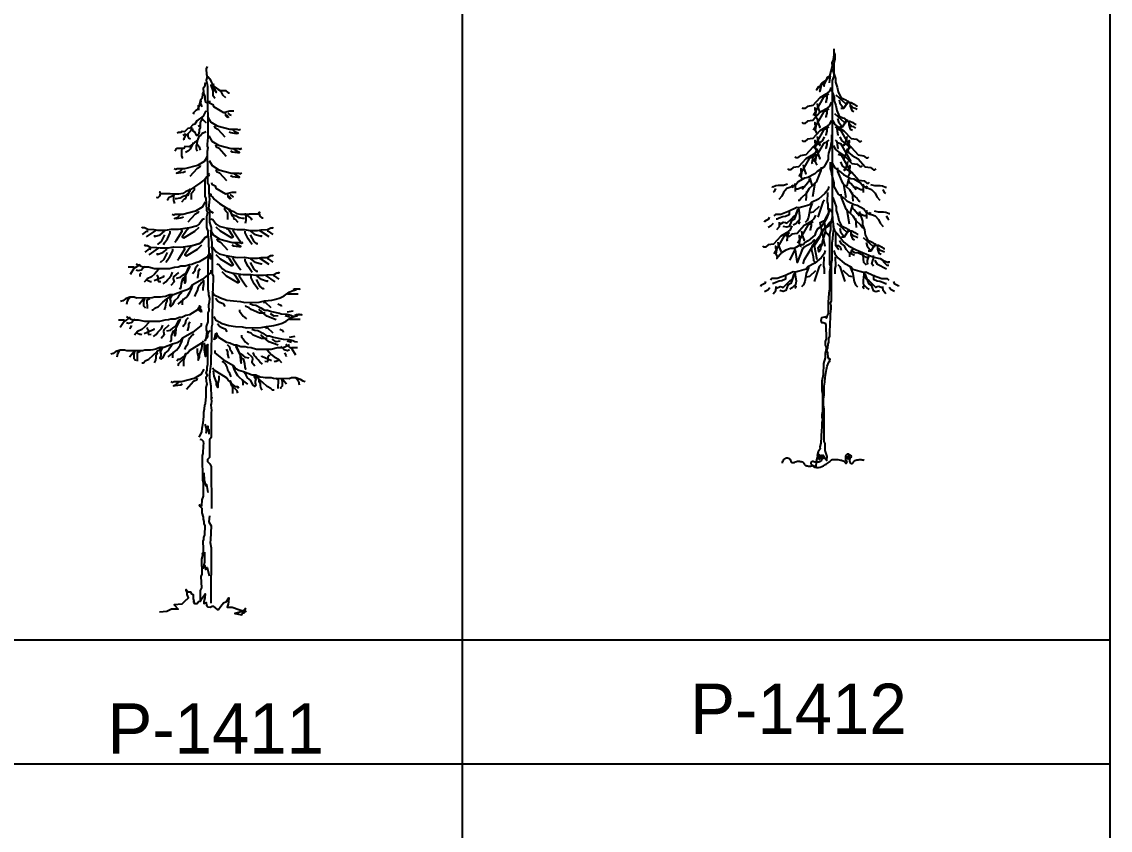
# Model space of a CAD drawing. Extents: x -74 to 94, y -49 to 40.
# Drawn here: x 0.01 to 13.02, y -38.1 to -28.44 of the extents above; entities that cross this region are included whole.
import ezdxf

# ---------------------------------------------------------------- set-up
doc = ezdxf.new("R2010")
doc.units = 0
doc.header["$LTSCALE"] = 100
doc.header["$MEASUREMENT"] = 0
doc.layers.add('FOLHA', color=3, linetype='CONTINUOUS')
doc.layers.add('P-ARVORE', color=2, linetype='CONTINUOUS')

# ---------------------------------------------------------------- blocks, each defined once
blk = doc.blocks.new('P-1411')
at = {"layer": 'P-ARVORE', "linetype": 'CONTINUOUS'}
for points in [[(0.054, 13.042), (0.034, 12.989), (0.039, 12.847), (0.054, 12.793), (0.034, 12.716), (0.059, 12.621), (0.064, 12.556), (0.069, 11.347), (0.054, 11.187), (0.059, 11.134), (0.069, 11.098), (0.059, 11.009), (0.054, 10.849), (0.064, 10.671), (0.064, 10.262), (0.094, 10.209), (0.094, 10.019), (0.114, 9.865), (0.104, 9.812), (0.094, 9.711), (0.089, 9.658), (0.114, 9.604), (0.109, 9.32), (0.139, 9.243), (0.154, 9.195), (0.144, 8.982), (0.164, 8.834), (0.164, 8.709), (0.179, 8.632), (0.179, 8.087), (0.199, 8.028), (0.194, 7.708), (0.184, 7.625), (0.179, 6.878), (0.159, 6.807), (0.159, 6.504), (0.149, 6.38), (0.144, 5.929), (0.134, 5.882), (0.119, 5.752), (0.109, 5.674), (0.109, 5.592), (0.144, 5.408), (0.149, 5.123), (0.179, 5.123), (0.154, 5.094), (0.159, 5.04), (0.154, 4.975), (0.144, 4.951), (0.149, 4.874), (0.159, 4.827), (0.149, 4.762), (0.149, 4.175), (0.109, 4.121), (0.109, 3.695), (0.064, 3.647), (0.064, 3.6), (0.119, 3.541), (0.149, 3.481), (0.159, 2.48)], [(0.069, 12.805), (0.119, 12.746), (0.154, 12.675), (0.194, 12.592), (0.268, 12.42), (0.144, 12.592), (0.194, 12.456), (0.194, 12.355), (0.228, 12.301), (0.248, 12.295)], [(0.019, 12.657), (-0.001, 12.616), (-0.001, 12.574), (-0.04, 12.515), (-0.035, 12.426), (-0.055, 12.39), (-0.06, 12.284), (-0.105, 12.236), (-0.145, 12.082), (-0.18, 12.005), (-0.215, 11.987), (-0.279, 11.922), (-0.25, 11.922)], [(0.204, 12.633), (0.194, 12.586), (0.308, 12.497), (0.378, 12.461), (0.423, 12.367), (0.497, 12.301)], [(-0.03, 12.402), (0.004, 12.325), (0.004, 12.254), (0.019, 12.189), (0.039, 12.171)], [(0.373, 12.467), (0.492, 12.467), (0.557, 12.408), (0.587, 12.414)], [(-0.145, 11.999), (-0.155, 12.118)], [(-0.06, 12.076), (-0.095, 12.153), (-0.085, 12.224)], [(0.109, 12.218), (0.114, 12.171), (0.194, 12.135), (0.209, 12.082), (0.443, 11.94), (0.597, 11.981), (0.696, 11.981)], [(0.044, 11.958), (0.019, 11.964), (-0.04, 11.851), (-0.195, 11.744), (-0.24, 11.661), (-0.284, 11.643), (-0.359, 11.566), (-0.409, 11.56), (-0.489, 11.483), (-0.538, 11.489), (-0.578, 11.46), (-0.628, 11.46), (-0.662, 11.449)], [(-0.497, 11.284), (-0.5, 11.303), (-0.443, 11.406), (-0.411, 11.422), (-0.392, 11.448), (-0.338, 11.503), (-0.302, 11.564), (-0.289, 11.503), (-0.245, 11.481), (-0.21, 11.4), (-0.175, 11.403), (-0.143, 11.42), (-0.124, 11.477), (-0.124, 11.526), (-0.107, 11.584), (-0.107, 11.7), (-0.067, 11.78), (0.023, 11.7), (-0.045, 11.774), (-0.067, 11.803)], [(0.067, 11.844), (0.138, 11.718), (0.295, 11.621), (0.601, 11.541), (0.777, 11.541), (0.812, 11.525), (0.85, 11.544)], [(0.487, 11.94), (0.497, 11.869), (0.542, 11.821)], [(0.507, 11.875), (0.537, 11.869), (0.577, 11.821)], [(0.547, 11.928), (0.597, 11.886), (0.632, 11.875)], [(0.025, 11.484), (-0.004, 11.465), (-0.042, 11.445), (-0.056, 11.445), (-0.102, 11.387), (-0.145, 11.364), (-0.178, 11.277), (-0.207, 11.255), (-0.216, 11.239), (-0.245, 11.223), (-0.291, 11.184), (-0.386, 11.123), (-0.481, 11.126), (-0.5, 11.084), (-0.665, 11.084), (-0.692, 11.065), (-0.717, 11.02)], [(-0.107, 11.642), (-0.156, 11.603)], [(0.227, 11.624), (0.241, 11.582), (0.314, 11.544), (0.482, 11.36)], [(0.579, 11.483), (0.625, 11.46), (0.753, 11.441), (0.793, 11.444), (0.72, 11.483), (0.658, 11.537)], [(-0.518, 11.395), (-0.479, 11.424), (-0.454, 11.424)], [(-0.27, 11.226), (-0.346, 11.091), (-0.351, 11.068), (-0.392, 11.023), (-0.462, 10.984)], [(-0.346, 11.3), (-0.373, 11.32), (-0.395, 11.368), (-0.395, 11.442)], [(-0.175, 11.02), (-0.2, 11.065), (-0.197, 11.165), (-0.181, 11.181), (-0.178, 11.268)], [(0.099, 11.385), (0.17, 11.259), (0.326, 11.162), (0.633, 11.082), (0.809, 11.082), (0.844, 11.066), (0.882, 11.085)], [(-0.538, 10.843), (-0.533, 10.868), (-0.549, 10.904), (-0.552, 11.02), (-0.538, 11.081)], [(-0.178, 11.178), (-0.137, 11.12), (-0.108, 11.045)], [(0.259, 11.166), (0.272, 11.124), (0.345, 11.085), (0.513, 10.901)], [(0.611, 11.024), (0.657, 11.002), (0.784, 10.982), (0.825, 10.985), (0.752, 11.024), (0.689, 11.079)], [(0.052, 10.895), (-0.019, 10.769), (-0.175, 10.672), (-0.482, 10.592), (-0.658, 10.592), (-0.693, 10.576), (-0.731, 10.595)], [(-0.108, 10.676), (-0.121, 10.634), (-0.194, 10.595), (-0.362, 10.411)], [(0.104, 10.796), (0.175, 10.671), (0.331, 10.574), (0.638, 10.494), (0.814, 10.494), (0.849, 10.477), (0.887, 10.497)], [(0.112, 10.481), (0.09, 10.468), (0.093, 10.426), (0.041, 10.394), (0.006, 10.345), (-0.118, 10.249), (-0.354, 10.091), (-0.451, 10.052), (-0.525, 10.007), (-0.622, 9.987), (-0.752, 9.987), (-0.831, 10.001), (-1.05, 10.001), (-1.072, 10.042), (-1.069, 10.001), (-1.085, 9.942), (-1.126, 9.904), (-1.158, 9.907)], [(-0.46, 10.534), (-0.506, 10.511), (-0.633, 10.492), (-0.674, 10.495), (-0.601, 10.534), (-0.538, 10.589)], [(0.264, 10.577), (0.277, 10.535), (0.35, 10.497), (0.518, 10.313)], [(0.616, 10.435), (0.662, 10.413), (0.789, 10.393), (0.83, 10.397), (0.757, 10.435), (0.694, 10.49)], [(-0.319, 9.865), (-0.319, 10.01), (-0.3, 10.029), (-0.275, 10.058), (-0.248, 10.094), (-0.246, 10.136), (-0.265, 10.162)], [(-0.002, 10.365), (0.001, 9.939), (0.023, 9.884), (0.036, 9.759), (0.039, 9.601), (0.06, 9.552), (0.057, 9.514), (0.041, 9.446), (0.039, 9.194), (0.071, 9.101), (0.069, 9.014), (0.087, 8.907), (0.093, 8.53), (0.071, 8.401)], [(0.162, 10.272), (0.167, 10.225), (0.247, 10.189), (0.262, 10.136), (0.496, 9.994), (0.65, 10.035), (0.75, 10.035)], [(-0.901, 9.846), (-0.871, 9.888), (-0.85, 9.914), (-0.814, 9.936), (-0.766, 9.959), (-0.752, 9.968), (-0.73, 10.001), (-0.747, 9.936), (-0.75, 9.836), (-0.728, 9.765)], [(-0.711, 9.884), (-0.674, 9.884), (-0.587, 9.9), (-0.519, 9.942), (-0.446, 9.965), (-0.354, 10.062), (-0.359, 10.107), (-0.408, 9.959), (-0.446, 9.946), (-0.46, 9.881), (-0.495, 9.868), (-0.554, 9.801)], [(0.121, 10.001), (0.143, 9.988), (0.141, 9.946), (0.192, 9.914), (0.227, 9.866), (0.352, 9.769), (0.587, 9.611), (0.685, 9.572), (0.758, 9.527), (0.856, 9.508), (0.985, 9.508), (1.064, 9.521), (1.283, 9.521), (1.305, 9.562), (1.302, 9.521), (1.318, 9.463), (1.359, 9.424), (1.392, 9.427)], [(0.541, 9.994), (0.551, 9.923), (0.595, 9.875)], [(0.561, 9.929), (0.59, 9.923), (0.63, 9.875)], [(0.6, 9.982), (0.65, 9.941), (0.685, 9.929)], [(0.005, 9.804), (-0.066, 9.678), (-0.223, 9.581), (-0.529, 9.501), (-0.705, 9.501), (-0.74, 9.485), (-0.778, 9.504)], [(0.085, 9.639), (0.106, 9.601), (0.198, 9.54)], [(0.552, 9.385), (0.552, 9.531), (0.533, 9.55), (0.509, 9.579), (0.481, 9.614), (0.479, 9.656), (0.498, 9.682)], [(0.945, 9.404), (0.907, 9.404), (0.82, 9.421), (0.752, 9.463), (0.679, 9.485), (0.587, 9.582), (0.593, 9.627), (0.642, 9.479), (0.679, 9.466), (0.693, 9.401), (0.728, 9.388), (0.788, 9.321)], [(-0.009, 9.401), (-0.052, 9.382), (-0.139, 9.275), (-0.207, 9.227), (-0.364, 9.185), (-0.637, 9.143), (-0.816, 9.146), (-0.941, 9.123), (-1.122, 9.123), (-1.212, 9.136), (-1.366, 9.143), (-1.442, 9.185), (-1.488, 9.185), (-1.507, 9.204)], [(-0.005, 9.401), (-0.048, 9.382), (-0.135, 9.275), (-0.203, 9.227), (-0.36, 9.185), (-0.633, 9.143), (-0.812, 9.146), (-0.937, 9.123), (-1.118, 9.123), (-1.208, 9.136), (-1.362, 9.143), (-1.438, 9.185), (-1.484, 9.185), (-1.503, 9.204)], [(-0.507, 9.443), (-0.553, 9.42), (-0.681, 9.401), (-0.721, 9.404), (-0.648, 9.443), (-0.586, 9.498)], [(-0.155, 9.585), (-0.169, 9.543), (-0.242, 9.504), (-0.41, 9.32)], [(0.144, 9.401), (0.188, 9.382), (0.274, 9.275), (0.342, 9.227), (0.499, 9.185), (0.772, 9.143), (0.952, 9.146), (1.076, 9.123), (1.257, 9.123), (1.347, 9.136), (1.501, 9.143), (1.577, 9.185), (1.623, 9.185), (1.642, 9.204)], [(1.134, 9.366), (1.104, 9.408), (1.083, 9.434), (1.048, 9.456), (0.999, 9.479), (0.985, 9.489), (0.964, 9.521), (0.98, 9.456), (0.983, 9.356), (0.961, 9.285)], [(-1.492, 9.027), (-1.384, 9.107), (-1.351, 9.101)], [(-1.394, 8.969), (-1.17, 9.123), (-1.189, 9.127)], [(-0.988, 8.785), (-0.961, 8.83), (-0.896, 8.924), (-0.826, 9.062), (-0.826, 9.107)], [(-0.718, 8.84), (-0.679, 8.888), (-0.539, 9.101), (-0.558, 9.146)], [(-0.395, 9.143), (-0.398, 9.166), (-0.438, 9.117), (-0.539, 8.966), (-0.501, 8.943), (-0.238, 9.101), (-0.132, 9.204)], [(0.131, 9.139), (0.201, 9.014), (0.358, 8.917), (0.664, 8.837), (0.84, 8.837), (0.876, 8.821), (0.913, 8.84)], [(0.535, 9.143), (0.537, 9.166), (0.578, 9.117), (0.678, 8.966), (0.64, 8.943), (0.377, 9.101), (0.272, 9.204)], [(0.857, 8.84), (0.819, 8.888), (0.678, 9.101), (0.697, 9.146)], [(1.128, 8.785), (1.101, 8.83), (1.036, 8.924), (0.965, 9.062), (0.965, 9.107)], [(1.534, 8.969), (1.309, 9.123), (1.328, 9.127)], [(1.631, 9.027), (1.523, 9.107), (1.49, 9.101)], [(0.054, 8.974), (0.011, 8.955), (-0.076, 8.848), (-0.144, 8.8), (-0.3, 8.758), (-0.574, 8.716), (-0.753, 8.719), (-0.877, 8.697), (-1.059, 8.697), (-1.148, 8.709), (-1.303, 8.716), (-1.379, 8.758), (-1.425, 8.758), (-1.444, 8.777)], [(0.059, 8.974), (0.015, 8.955), (-0.072, 8.848), (-0.139, 8.8), (-0.296, 8.758), (-0.57, 8.716), (-0.749, 8.719), (-0.873, 8.697), (-1.055, 8.697), (-1.144, 8.709), (-1.299, 8.716), (-1.374, 8.758), (-1.421, 8.758), (-1.44, 8.777)], [(-1.205, 9.008), (-1.205, 8.978), (-1.07, 9.02), (-0.964, 9.104)], [(-1.132, 8.804), (-1.107, 8.801), (-1.037, 8.859), (-0.953, 9.02)], [(0.29, 8.92), (0.304, 8.878), (0.377, 8.84), (0.545, 8.656)], [(1.271, 8.804), (1.247, 8.801), (1.177, 8.859), (1.093, 9.02)], [(1.344, 9.008), (1.344, 8.978), (1.209, 9.02), (1.103, 9.104)], [(-1.429, 8.6), (-1.32, 8.68), (-1.288, 8.674)], [(-1.331, 8.542), (-1.107, 8.697), (-1.125, 8.7)], [(-1.141, 8.581), (-1.141, 8.551), (-1.006, 8.593), (-0.9, 8.677)], [(-1.069, 8.377), (-1.044, 8.374), (-0.974, 8.432), (-0.89, 8.593)], [(-0.925, 8.358), (-0.898, 8.403), (-0.833, 8.497), (-0.763, 8.635), (-0.763, 8.68)], [(-0.654, 8.413), (-0.616, 8.461), (-0.475, 8.674), (-0.495, 8.719)], [(-0.332, 8.716), (-0.335, 8.739), (-0.375, 8.69), (-0.475, 8.539), (-0.437, 8.516), (-0.175, 8.674), (-0.069, 8.777)], [(0.144, 8.737), (0.188, 8.717), (0.274, 8.611), (0.342, 8.562), (0.499, 8.52), (0.772, 8.479), (0.952, 8.482), (1.076, 8.459), (1.257, 8.459), (1.347, 8.472), (1.501, 8.479), (1.577, 8.52), (1.623, 8.52), (1.642, 8.54)], [(0.643, 8.779), (0.689, 8.756), (0.816, 8.737), (0.857, 8.74), (0.784, 8.779), (0.721, 8.833)], [(0.163, 8.423), (0.147, 8.488), (0.142, 8.443), (0.128, 8.565), (0.112, 8.53), (0.11, 8.465), (0.104, 8.581), (0.093, 8.53), (0.074, 8.524), (0.061, 8.488), (-0.132, 8.369), (-0.216, 8.349), (-0.313, 8.307), (-0.37, 8.304), (-0.473, 8.265), (-0.576, 8.265), (-0.638, 8.246), (-0.722, 8.24), (-0.847, 8.204), (-1.199, 8.204), (-1.35, 8.243), (-1.481, 8.243), (-1.524, 8.259), (-1.638, 8.317)], [(0.071, 8.403), (0.072, 7.721), (0.091, 7.634), (0.091, 7.582), (0.11, 7.498), (0.101, 7.408), (0.085, 7.334), (0.093, 7.204), (0.074, 7.156), (0.069, 6.94), (0.034, 6.824), (0.034, 6.74), (0.052, 6.702), (0.042, 6.66), (0.034, 6.569), (0.009, 6.492), (-0.015, 6.486)], [(0.535, 8.479), (0.537, 8.501), (0.578, 8.453), (0.678, 8.301), (0.64, 8.279), (0.377, 8.437), (0.272, 8.54)], [(0.289, 8.328), (0.333, 8.309), (0.419, 8.202), (0.487, 8.154), (0.644, 8.112), (0.918, 8.07), (1.097, 8.073), (1.221, 8.05), (1.403, 8.05), (1.492, 8.063), (1.647, 8.07), (1.722, 8.112), (1.768, 8.112), (1.787, 8.131)], [(0.857, 8.176), (0.819, 8.224), (0.678, 8.437), (0.697, 8.482)], [(1.128, 8.121), (1.101, 8.166), (1.036, 8.259), (0.965, 8.398), (0.965, 8.443)], [(1.271, 8.14), (1.247, 8.137), (1.177, 8.195), (1.093, 8.356)], [(1.344, 8.343), (1.344, 8.314), (1.209, 8.356), (1.103, 8.44)], [(1.534, 8.305), (1.309, 8.459), (1.328, 8.463)], [(1.631, 8.363), (1.523, 8.443), (1.49, 8.437)], [(0.145, 8.172), (0.147, 8.114), (-0.064, 7.946), (-0.3, 7.811), (-0.359, 7.736), (-0.424, 7.701), (-0.538, 7.666), (-0.747, 7.585), (-0.839, 7.585), (-0.939, 7.543), (-1.012, 7.533), (-1.061, 7.524), (-1.199, 7.524), (-1.258, 7.508), (-1.63, 7.504), (-1.689, 7.524), (-1.789, 7.527), (-1.895, 7.488), (-1.96, 7.443), (-2.012, 7.427)], [(-1.686, 8.243), (-1.833, 8.243)], [(-1.578, 8.304), (-1.556, 8.304), (-1.695, 8.211), (-1.787, 8.069)], [(-1.638, 8.182), (-1.592, 8.166), (-1.516, 8.182), (-1.47, 8.237), (-1.434, 8.262)], [(-1.518, 8.111), (-1.551, 8.059), (-1.556, 8.024)], [(-1.107, 8.185), (-1.201, 8.079), (-1.272, 8.017), (-1.378, 7.966), (-1.448, 7.882)], [(-1.155, 8.065), (-1.142, 8.043), (-1.12, 8.008), (-1.123, 7.959), (-1.123, 7.94), (-1.109, 7.898), (-1.05, 7.905)], [(-0.993, 7.846), (-0.933, 7.895), (-0.887, 7.95), (-0.855, 7.982), (-0.825, 8.017), (-0.801, 8.04), (-0.771, 8.124)], [(-0.627, 8.12), (-0.746, 8.011), (-0.757, 7.966), (-0.736, 7.891), (-0.809, 7.804)], [(-0.676, 7.985), (-0.584, 8.004), (-0.522, 8.056), (-0.449, 8.101), (-0.386, 8.243), (-0.356, 8.259), (-0.492, 7.988), (-0.532, 7.969), (-0.568, 7.856), (-0.57, 7.772), (-0.587, 7.727), (-0.605, 7.74)], [(-0.286, 8.085), (-0.27, 8.12), (-0.229, 8.172), (-0.215, 8.246), (-0.156, 8.307)], [(-0.123, 8.201), (-0.159, 8.143), (-0.159, 8.085), (-0.178, 7.998), (-0.178, 7.985)], [(0.68, 8.07), (0.683, 8.092), (0.723, 8.044), (0.823, 7.892), (0.785, 7.87), (0.522, 8.028), (0.417, 8.131)], [(1.002, 7.767), (0.964, 7.815), (0.823, 8.028), (0.842, 8.073)], [(-1.388, 7.94), (-1.323, 7.908), (-1.299, 7.905), (-1.274, 7.901)], [(-1.212, 7.924), (-0.977, 8.024), (-0.98, 8.043)], [(-0.641, 7.362), (-0.519, 7.462), (-0.446, 7.523), (-0.405, 7.568), (-0.357, 7.643), (-0.319, 7.73), (-0.294, 7.807)], [(-0.459, 8.04), (-0.465, 7.921), (-0.481, 7.865), (-0.486, 7.962), (-0.462, 7.998)], [(-0.242, 7.542), (-0.21, 7.62), (-0.175, 7.678), (-0.15, 7.768), (-0.126, 7.817), (-0.088, 7.865), (-0.05, 7.897), (-0.034, 7.897), (-0.053, 7.913)], [(-0.05, 7.942), (-0.034, 7.926), (-0.034, 7.829), (-0.05, 7.742), (-0.05, 7.684)], [(1.273, 7.712), (1.246, 7.757), (1.181, 7.85), (1.111, 7.989), (1.111, 8.034)], [(1.417, 7.731), (1.392, 7.728), (1.322, 7.786), (1.238, 7.947)], [(1.489, 7.934), (1.489, 7.905), (1.354, 7.947), (1.248, 8.031)], [(1.679, 7.896), (1.454, 8.05), (1.473, 8.054)], [(1.776, 7.954), (1.668, 8.034), (1.635, 8.028)], [(-1.269, 7.224), (-1.231, 7.224), (-1.191, 7.266), (-1.104, 7.307), (-1.001, 7.404), (-0.906, 7.488), (-0.896, 7.507), (-0.836, 7.539), (-0.839, 7.581)], [(-0.787, 7.568), (-0.836, 7.485), (-0.817, 7.436), (-0.817, 7.388), (-0.839, 7.333), (-0.812, 7.307), (-0.763, 7.349), (-0.711, 7.452), (-0.638, 7.517), (-0.606, 7.581), (-0.56, 7.633), (-0.541, 7.662)], [(0.172, 7.669), (0.207, 7.592), (0.371, 7.509), (0.525, 7.456), (0.689, 7.438), (0.849, 7.426), (0.953, 7.403), (1.302, 7.409), (1.426, 7.438), (1.601, 7.456), (1.7, 7.48), (1.8, 7.515), (1.899, 7.563), (2.019, 7.646), (2.089, 7.675), (2.168, 7.699), (2.208, 7.729), (2.273, 7.717), (2.143, 7.717), (2.108, 7.699)], [(1.974, 7.61), (2.228, 7.61)], [(-1.787, 7.52), (-1.833, 7.472), (-1.854, 7.433), (-1.871, 7.353)], [(-0.071, 7.161), (-0.087, 7.225), (-0.092, 7.18), (-0.106, 7.303), (-0.122, 7.267), (-0.124, 7.203), (-0.13, 7.319), (-0.141, 7.267), (-0.16, 7.261), (-0.173, 7.225), (-0.366, 7.106), (-0.45, 7.087), (-0.547, 7.045), (-0.604, 7.041), (-0.707, 7.003), (-0.81, 7.003), (-0.872, 6.983), (-0.956, 6.977), (-1.081, 6.942), (-1.433, 6.942), (-1.584, 6.98), (-1.715, 6.98), (-1.758, 6.996), (-1.871, 7.055)], [(-1.57, 7.362), (-1.478, 7.469), (-1.445, 7.485), (-1.465, 7.421), (-1.462, 7.32), (-1.424, 7.282), (-1.445, 7.282)], [(-1.372, 7.259), (-1.375, 7.466), (-1.316, 7.498)], [(-0.912, 7.475), (-0.906, 7.433), (-0.936, 7.385), (-0.939, 7.336), (-0.944, 7.285), (-0.974, 7.224)], [(-0.533, 7.343), (-0.533, 7.426), (-0.516, 7.469), (-0.53, 7.469)], [(0.49, 7.308), (0.455, 7.361), (0.361, 7.403), (0.306, 7.438), (0.256, 7.498)], [(1.441, 7.148), (1.307, 7.148), (1.108, 7.231), (1.058, 7.272), (0.983, 7.302), (0.988, 7.332)], [(1.078, 7.373), (1.148, 7.343), (1.217, 7.337), (1.337, 7.272), (1.426, 7.213), (1.501, 7.213), (1.596, 7.183), (1.785, 7.142), (1.825, 7.13), (1.959, 7.124), (2.054, 7.1), (2.103, 7.077), (2.168, 7.071)], [(1.406, 7.397), (1.441, 7.409), (1.581, 7.284)], [(1.745, 7.367), (1.815, 7.337), (1.83, 7.302)], [(-1.812, 7.041), (-1.79, 7.041), (-1.929, 6.948), (-2.021, 6.806)], [(-0.52, 6.822), (-0.504, 6.858), (-0.463, 6.909), (-0.449, 6.984), (-0.39, 7.045)], [(0.218, 7.062), (0.253, 6.984), (0.418, 6.901), (0.572, 6.848), (0.736, 6.83), (0.896, 6.818), (1, 6.795), (1.349, 6.801), (1.473, 6.83), (1.647, 6.848), (1.747, 6.872), (1.847, 6.907), (1.946, 6.955), (2.066, 7.038), (2.135, 7.067), (2.215, 7.091), (2.255, 7.121), (2.32, 7.109), (2.19, 7.109), (2.155, 7.091)], [(0.829, 7.225), (0.829, 7.189), (0.869, 7.136), (0.919, 7.071), (0.998, 7.006)], [(1.705, 6.988), (1.481, 7.071), (1.302, 7.231), (1.317, 7.231)], [(1.75, 7.083), (1.655, 7.071), (1.566, 7.13)], [(2.024, 7.053), (1.924, 7.083)], [(2.108, 7.195), (1.969, 7.172)], [(-0.089, 6.909), (-0.087, 6.851), (-0.298, 6.684), (-0.533, 6.548), (-0.593, 6.474), (-0.658, 6.439), (-0.772, 6.403), (-0.981, 6.322), (-1.073, 6.322), (-1.173, 6.281), (-1.246, 6.271), (-1.295, 6.261), (-1.433, 6.261), (-1.492, 6.245), (-1.864, 6.242), (-1.923, 6.261), (-2.023, 6.264), (-2.129, 6.225), (-2.194, 6.18), (-2.246, 6.164)], [(-1.92, 6.98), (-2.067, 6.98)], [(-1.871, 6.919), (-1.825, 6.903), (-1.75, 6.919), (-1.704, 6.974), (-1.668, 7)], [(-1.752, 6.848), (-1.785, 6.797), (-1.79, 6.761)], [(-1.34, 6.922), (-1.435, 6.816), (-1.506, 6.754), (-1.612, 6.703), (-1.682, 6.619)], [(-1.446, 6.661), (-1.211, 6.761), (-1.214, 6.78)], [(-1.389, 6.803), (-1.376, 6.78), (-1.354, 6.745), (-1.357, 6.697), (-1.357, 6.677), (-1.343, 6.635), (-1.284, 6.642)], [(-1.227, 6.584), (-1.167, 6.632), (-1.121, 6.687), (-1.089, 6.719), (-1.059, 6.754), (-1.035, 6.777), (-1.005, 6.861)], [(-0.861, 6.858), (-0.98, 6.748), (-0.991, 6.703), (-0.97, 6.629), (-1.043, 6.542)], [(-0.91, 6.722), (-0.818, 6.742), (-0.756, 6.794), (-0.683, 6.839), (-0.62, 6.98), (-0.59, 6.996), (-0.726, 6.726), (-0.766, 6.706), (-0.802, 6.594), (-0.804, 6.509), (-0.821, 6.464), (-0.839, 6.477)], [(-0.693, 6.777), (-0.699, 6.658), (-0.715, 6.603), (-0.72, 6.7), (-0.696, 6.735)], [(-0.357, 6.938), (-0.393, 6.881), (-0.393, 6.822), (-0.412, 6.735), (-0.412, 6.722)], [(0.537, 6.7), (0.502, 6.753), (0.408, 6.795), (0.353, 6.83), (0.303, 6.89)], [(1.125, 6.765), (1.194, 6.736), (1.264, 6.73), (1.384, 6.664), (1.473, 6.605), (1.548, 6.605), (1.642, 6.575), (1.832, 6.534), (1.871, 6.522), (2.006, 6.516), (2.1, 6.492), (2.15, 6.469), (2.215, 6.463)], [(1.453, 6.789), (1.488, 6.801), (1.627, 6.676)], [(2.021, 7.002), (2.275, 7.002)], [(-1.622, 6.677), (-1.557, 6.645), (-1.533, 6.642), (-1.508, 6.639)], [(-0.875, 6.099), (-0.753, 6.2), (-0.68, 6.261), (-0.639, 6.306), (-0.591, 6.38), (-0.553, 6.467), (-0.528, 6.544)], [(-0.476, 6.28), (-0.444, 6.357), (-0.409, 6.415), (-0.384, 6.506), (-0.36, 6.554), (-0.322, 6.602), (-0.284, 6.635), (-0.268, 6.635), (-0.287, 6.651)], [(0.009, 6.504), (0.069, 6.587), (0.074, 6.647), (0.099, 6.7), (0.134, 6.73)], [(0.221, 6.506), (0.237, 6.571), (0.243, 6.526), (0.256, 6.648), (0.273, 6.613), (0.275, 6.548), (0.281, 6.664), (0.292, 6.613), (0.311, 6.606), (0.324, 6.571), (0.516, 6.451), (0.6, 6.432), (0.698, 6.39), (0.755, 6.387), (0.858, 6.348), (0.961, 6.348), (1.023, 6.329), (1.107, 6.322), (1.232, 6.287), (1.584, 6.287), (1.735, 6.326), (1.865, 6.326), (1.909, 6.342), (2.022, 6.4)], [(0.876, 6.617), (0.876, 6.581), (0.916, 6.528), (0.965, 6.463), (1.045, 6.398)], [(1.488, 6.54), (1.354, 6.54), (1.154, 6.623), (1.105, 6.664), (1.03, 6.694), (1.035, 6.724)], [(1.752, 6.38), (1.528, 6.463), (1.349, 6.623), (1.364, 6.623)], [(1.797, 6.475), (1.702, 6.463), (1.613, 6.522)], [(1.792, 6.759), (1.861, 6.73), (1.876, 6.694)], [(2.155, 6.587), (2.016, 6.564)], [(-2.021, 6.258), (-2.067, 6.209), (-2.088, 6.171), (-2.105, 6.09)], [(-1.503, 5.961), (-1.465, 5.961), (-1.425, 6.003), (-1.338, 6.045), (-1.235, 6.141), (-1.14, 6.225), (-1.13, 6.245), (-1.07, 6.277), (-1.073, 6.319)], [(-1.021, 6.306), (-1.07, 6.222), (-1.051, 6.174), (-1.051, 6.125), (-1.073, 6.07), (-1.046, 6.045), (-0.997, 6.087), (-0.945, 6.19), (-0.872, 6.254), (-0.84, 6.319), (-0.794, 6.37), (-0.775, 6.4)], [(-0.658, 6.001), (-0.638, 6.042), (-0.593, 6.042), (-0.498, 6.107), (-0.464, 6.149), (-0.409, 6.196), (-0.364, 6.255), (-0.075, 6.433), (-0.03, 6.487)], [(-0.185, 6.303), (-0.18, 6.214), (-0.16, 6.107), (-0.16, 6.024), (-0.125, 6.083), (-0.13, 6.149), (-0.075, 6.297), (-0.055, 6.421)], [(-0.135, 4.181), (-0.07, 4.299), (-0.065, 4.4), (-0.04, 4.525), (-0.025, 4.679), (-0.021, 4.779), (-0.011, 4.862), (-0.001, 4.945), (0.019, 4.975), (0.024, 5.082), (0.034, 5.141), (0.034, 5.372), (0.054, 5.449), (0.039, 5.509), (0.034, 5.621), (0.064, 5.663), (0.034, 5.716), (0.054, 5.781), (0.054, 5.852), (0.069, 5.929), (0.069, 6.255), (0.069, 6.38), (0.069, 6.398), (0.059, 6.35), (0.029, 6.38), (0.034, 6.178), (0.019, 6.113), (-0.006, 6.267), (-0.006, 6.439)], [(0.24, 6.255), (0.237, 6.197), (0.449, 6.029), (0.684, 5.893), (0.744, 5.819), (0.809, 5.784), (0.923, 5.748), (1.131, 5.668), (1.223, 5.668), (1.324, 5.626), (1.397, 5.616), (1.446, 5.606), (1.584, 5.606), (1.643, 5.59), (2.014, 5.587), (2.074, 5.606), (2.174, 5.609), (2.28, 5.571), (2.345, 5.526), (2.396, 5.51)], [(0.508, 6.284), (0.543, 6.226), (0.543, 6.168), (0.562, 6.081), (0.562, 6.068)], [(0.671, 6.168), (0.654, 6.203), (0.614, 6.255), (0.6, 6.329), (0.541, 6.39)], [(1.061, 6.068), (0.969, 6.087), (0.906, 6.139), (0.833, 6.184), (0.771, 6.326), (0.741, 6.342), (0.876, 6.071), (0.917, 6.051), (0.952, 5.939), (0.955, 5.855), (0.971, 5.81), (0.99, 5.823)], [(1.491, 6.267), (1.586, 6.161), (1.657, 6.1), (1.762, 6.048), (1.833, 5.964)], [(2.022, 6.265), (1.976, 6.248), (1.9, 6.265), (1.854, 6.319), (1.819, 6.345)], [(1.963, 6.387), (1.941, 6.387), (2.079, 6.293), (2.171, 6.152)], [(2.071, 6.445), (1.971, 6.475)], [(2.071, 6.326), (2.217, 6.326)], [(-1.804, 6.1), (-1.712, 6.206), (-1.679, 6.222), (-1.699, 6.158), (-1.696, 6.058), (-1.658, 6.019), (-1.679, 6.019)], [(-1.606, 5.997), (-1.609, 6.203), (-1.549, 6.235)], [(-1.146, 6.212), (-1.14, 6.17), (-1.17, 6.122), (-1.173, 6.074), (-1.178, 6.022), (-1.208, 5.961)], [(-0.767, 6.08), (-0.767, 6.164), (-0.75, 6.206), (-0.764, 6.206)], [(-0.638, 5.888), (-0.623, 5.941), (-0.498, 6.06), (-0.454, 6.178), (-0.508, 6.024), (-0.513, 5.882)], [(0.627, 5.625), (0.595, 5.702), (0.56, 5.761), (0.535, 5.851), (0.511, 5.899), (0.473, 5.948), (0.435, 5.98), (0.419, 5.98), (0.438, 5.996)], [(0.844, 6.123), (0.849, 6.003), (0.866, 5.948), (0.871, 6.045), (0.847, 6.081)], [(1.012, 6.203), (1.131, 6.093), (1.142, 6.048), (1.12, 5.974), (1.194, 5.887)], [(1.378, 5.929), (1.318, 5.978), (1.272, 6.032), (1.24, 6.065), (1.21, 6.1), (1.185, 6.123), (1.155, 6.206)], [(1.597, 6.006), (1.361, 6.107), (1.364, 6.126)], [(1.54, 6.148), (1.527, 6.126), (1.505, 6.09), (1.508, 6.042), (1.508, 6.023), (1.494, 5.98), (1.435, 5.987)], [(1.773, 6.023), (1.708, 5.99), (1.684, 5.987), (1.659, 5.984)], [(1.903, 6.194), (1.936, 6.142), (1.941, 6.107)], [(-0.026, 5.808), (-0.096, 5.682), (-0.253, 5.585), (-0.56, 5.505), (-0.735, 5.505), (-0.771, 5.489), (-0.808, 5.508)], [(0.809, 5.346), (0.789, 5.387), (0.744, 5.387), (0.649, 5.453), (0.614, 5.494), (0.56, 5.541), (0.515, 5.601), (0.226, 5.779), (0.181, 5.832)], [(0.336, 5.648), (0.331, 5.559), (0.311, 5.453), (0.311, 5.37), (0.276, 5.429), (0.281, 5.494), (0.226, 5.642), (0.206, 5.767)], [(1.026, 5.445), (0.904, 5.545), (0.831, 5.606), (0.79, 5.651), (0.741, 5.725), (0.704, 5.812), (0.679, 5.89)], [(1.172, 5.651), (1.221, 5.567), (1.202, 5.519), (1.202, 5.471), (1.223, 5.416), (1.196, 5.39), (1.148, 5.432), (1.096, 5.535), (1.023, 5.6), (0.991, 5.664), (0.945, 5.716), (0.926, 5.745)], [(-0.538, 5.447), (-0.584, 5.424), (-0.711, 5.405), (-0.752, 5.408), (-0.679, 5.447), (-0.616, 5.502)], [(-0.185, 5.589), (-0.199, 5.547), (-0.272, 5.508), (-0.44, 5.324)], [(0.789, 5.233), (0.774, 5.287), (0.649, 5.405), (0.604, 5.524), (0.659, 5.37), (0.664, 5.227)], [(0.918, 5.426), (0.918, 5.509), (0.901, 5.551), (0.915, 5.551)], [(1.654, 5.306), (1.616, 5.306), (1.575, 5.348), (1.489, 5.39), (1.386, 5.487), (1.291, 5.571), (1.281, 5.59), (1.221, 5.622), (1.223, 5.664)], [(1.297, 5.558), (1.291, 5.516), (1.321, 5.468), (1.324, 5.419), (1.329, 5.367), (1.359, 5.306)], [(1.757, 5.342), (1.76, 5.548), (1.7, 5.581)], [(1.955, 5.445), (1.863, 5.552), (1.83, 5.568), (1.849, 5.503), (1.846, 5.403), (1.809, 5.364), (1.83, 5.364)], [(2.171, 5.603), (2.217, 5.555), (2.239, 5.516), (2.256, 5.435)], [(0.004, 4.489), (0.029, 4.388), (0.029, 4.282), (0.069, 4.448), (0.069, 4.335), (0.094, 4.365), (0.094, 4.252)], [(-0.105, 0.275), (-0.105, 0.518), (-0.075, 0.583), (-0.085, 0.85), (-0.065, 0.909), (-0.07, 1.264), (-0.045, 1.353), (-0.04, 1.395), (-0.06, 1.395), (-0.035, 1.442), (-0.035, 1.513), (-0.04, 1.697), (-0.021, 1.733), (-0.021, 1.786), (-0.001, 1.845), (0.009, 2.065), (-0.016, 2.118), (-0.016, 2.165), (-0.035, 2.219), (-0.03, 2.272), (-0.06, 2.373), (-0.065, 2.474), (-0.11, 2.527), (-0.13, 2.563), (-0.085, 2.545), (-0.07, 2.539), (-0.06, 2.681), (-0.035, 2.77), (-0.035, 3.078), (-0.05, 3.155), (-0.055, 3.742), (-0.04, 3.79), (-0.03, 3.979), (-0.021, 4.033), (-0.035, 4.08), (-0.075, 4.116), (-0.115, 4.127)], [(-0.021, 3.327), (-0.016, 3.143), (0.024, 3.019), (0.039, 3.049), (0.069, 2.859)], [(0.109, 2.302), (0.099, 2.154), (0.149, 2.065), (0.139, 1.727), (0.124, 1.662), (0.149, 1.537), (0.144, 0.215)], [(-0.006, 1.436), (-0.006, 1.193), (-0.04, 1.051), (0.004, 1.11), (0.019, 1.015), (0.054, 1.069), (0.104, 0.867)], [(-0.434, 0.304), (-0.394, 0.34), (-0.424, 0.423), (-0.419, 0.47), (-0.449, 0.518), (-0.449, 0.541), (-0.409, 0.488), (-0.339, 0.488), (-0.324, 0.441), (-0.279, 0.423), (-0.279, 0.316), (-0.264, 0.269), (-0.269, 0.245), (-0.25, 0.203), (-0.185, 0.203), (-0.15, 0.251), (-0.105, 0.263), (-0.06, 0.334), (0.009, 0.435), (-0.001, 0.34), (-0.021, 0.257), (-0.021, 0.203), (0.034, 0.233), (0.044, 0.168), (0.069, 0.126), (0.124, 0.115), (0.174, 0.138), (0.199, 0.144), (0.248, 0.103), (0.293, 0.061), (0.328, 0.061), (0.383, 0.144), (0.443, 0.221), (0.522, 0.251), (0.572, 0.34), (0.567, 0.245), (0.557, 0.186), (0.537, 0.115), (0.652, 0.115), (0.811, 0.061), (0.916, 0.032), (0.97, 0.085), (0.935, 0.02), (0.721, -0.034), (0.806, -0.046), (0.881, -0.063), (0.911, -0.016), (0.94, -0.016), (0.995, 0.032)], [(-0.444, 0.292), (-0.548, 0.192), (-0.732, 0.174), (-0.638, 0.073), (-0.797, 0.067), (-0.912, 0.014), (-1.086, -0.004)]]:
    blk.add_lwpolyline(points, dxfattribs=at)
blk = doc.blocks.new('P-1412')
at = {"layer": 'P-ARVORE', "linetype": 'CONTINUOUS'}
for points in [[(0.277, 9.908), (0.277, 9.818), (0.277, 9.759), (0.27, 9.71), (0.262, 9.646), (0.232, 9.579), (0.239, 9.493), (0.175, 9.253), (0.156, 9.217), (0.114, 9.172), (0.126, 9.226), (0.091, 9.158), (0.012, 9.1), (-0.03, 9.059), (-0.045, 9.014), (-0.094, 8.987), (-0.132, 8.924), (-0.087, 8.991), (-0.038, 9.005), (-0.019, 9.059), (-0.057, 8.883), (-0.03, 8.969), (0, 9.091), (0.012, 9.091), (0.046, 9.014), (0.046, 9.055), (0.152, 9.244), (0.194, 9.253), (0.175, 9.158), (0.171, 9.091)], [(0.289, 9.813), (0.304, 9.759), (0.304, 9.651), (0.277, 9.556), (0.277, 9.253), (0.236, 9.145), (0.236, 5.884), (0.232, 5.843), (0.209, 5.762), (0.201, 5.68), (0.198, 5.581), (0.175, 5.477), (0.179, 4.754), (0.198, 4.705), (0.175, 4.578), (0.175, 4.172), (0.156, 4.077), (0.152, 3.941), (0.141, 3.869), (0.141, 3.58), (0.122, 3.535), (0.107, 3.467), (0.084, 3.503), (-0.015, 3.476), (-0.03, 3.413), (-0.015, 3.363), (0.027, 3.367), (0.072, 3.345), (0.091, 3.304), (0.099, 2.974), (0.076, 2.911), (0.076, 2.834), (0.095, 2.767), (0.088, 2.69), (0.072, 2.631), (0.072, 2.518), (0.035, 2.383), (0.027, 2.116), (-0.011, 1.963), (-0.007, 1.737), (0.008, 1.655), (0.008, 1.235), (-0.011, 1.159), (-0.011, 1.104), (0.008, 1.037), (-0.007, 0.973), (-0.011, 0.856), (-0.019, 0.788), (-0.03, 0.476), (-0.053, 0.395), (-0.049, 0.341), (-0.098, 0.273), (-0.117, 0.187), (-0.064, 0.093), (-0.072, 0.205), (-0.045, 0.111), (-0.03, 0.187), (0.004, 0.111), (-0.007, 0.196), (0.046, 0.111), (0.027, 0.196), (0.114, 0.065), (0.118, 0.16), (0.076, 0.305), (0.072, 0.472), (0.05, 0.517), (0.05, 1.303), (0.031, 1.398), (0.035, 1.534), (0.05, 1.637), (0.05, 1.845), (0.065, 1.936), (0.076, 2.053), (0.103, 2.243), (0.122, 2.319), (0.16, 2.419), (0.186, 2.432), (0.175, 2.45), (0.194, 2.482), (0.19, 2.491), (0.171, 2.491), (0.141, 2.527), (0.137, 2.636), (0.114, 2.699), (0.137, 2.758), (0.141, 2.843), (0.16, 2.893), (0.16, 2.979), (0.183, 3.038), (0.186, 3.196), (0.194, 3.264), (0.198, 3.566), (0.217, 3.693), (0.217, 3.765), (0.198, 3.828), (0.22, 3.882), (0.22, 4.786), (0.236, 4.863), (0.239, 5.278), (0.258, 5.36), (0.266, 5.486), (0.277, 5.594), (0.277, 5.676)], [(0.236, 9.425), (0.319, 9.195), (0.319, 9.109), (0.361, 8.991), (0.384, 8.874), (0.444, 8.743), (0.528, 8.702), (0.566, 8.689), (0.626, 8.621), (0.695, 8.621), (0.767, 8.585), (0.816, 8.544), (0.846, 8.544)], [(0.217, 8.981), (0.175, 8.89), (0.088, 8.818), (-0.053, 8.732), (-0.223, 8.547), (-0.352, 8.529), (-0.417, 8.475), (-0.455, 8.475), (-0.481, 8.497)], [(0.201, 8.982), (0.285, 8.751), (0.285, 8.665), (0.327, 8.548), (0.349, 8.43), (0.41, 8.299), (0.494, 8.259), (0.532, 8.245), (0.592, 8.178), (0.661, 8.178), (0.733, 8.141), (0.782, 8.101), (0.812, 8.101)], [(0.217, 8.628), (0.175, 8.538), (0.088, 8.466), (-0.053, 8.38), (-0.223, 8.195), (-0.352, 8.176), (-0.417, 8.122), (-0.455, 8.122), (-0.481, 8.145)], [(0.099, 8.773), (0.031, 8.746), (-0.216, 8.312)], [(-0.117, 8.597), (-0.11, 8.529), (-0.053, 8.38), (-0.049, 8.412)], [(0.16, 8.823), (0.114, 8.796), (0.11, 8.723), (0.091, 8.637), (0.099, 8.615)], [(0.615, 8.589), (0.57, 8.589), (0.338, 8.797)], [(0.403, 8.684), (0.425, 8.603), (0.52, 8.476)], [(0.63, 8.662), (0.513, 8.476), (0.448, 8.476)], [(0.672, 8.621), (0.672, 8.531), (0.706, 8.431), (0.759, 8.409)], [(0.099, 8.42), (0.031, 8.393), (-0.216, 7.96)], [(-0.151, 8.47), (-0.174, 8.497), (-0.174, 8.448), (-0.155, 8.403), (-0.17, 8.308), (-0.129, 8.231)], [(0.16, 8.47), (0.114, 8.443), (0.11, 8.371), (0.091, 8.285), (0.099, 8.262)], [(0.581, 8.146), (0.535, 8.146), (0.304, 8.354)], [(0.839, 8.454), (0.79, 8.481), (0.736, 8.494), (0.695, 8.544)], [(0.217, 8.196), (0.175, 8.106), (0.088, 8.034), (-0.053, 7.948), (-0.223, 7.763), (-0.352, 7.745), (-0.417, 7.69), (-0.455, 7.69), (-0.481, 7.713)], [(-0.151, 8.118), (-0.174, 8.145), (-0.174, 8.095), (-0.155, 8.05), (-0.17, 7.955), (-0.129, 7.878)], [(-0.117, 8.244), (-0.11, 8.176), (-0.053, 8.027), (-0.049, 8.059)], [(0.252, 8.196), (0.294, 8.106), (0.381, 8.034), (0.521, 7.948), (0.692, 7.763), (0.821, 7.745), (0.886, 7.69), (0.924, 7.69), (0.95, 7.713)], [(0.368, 8.241), (0.391, 8.159), (0.486, 8.033)], [(0.596, 8.218), (0.478, 8.033), (0.414, 8.033)], [(0.638, 8.178), (0.638, 8.087), (0.672, 7.988), (0.725, 7.965)], [(0.805, 8.01), (0.755, 8.037), (0.702, 8.051), (0.661, 8.101)], [(0.227, 7.846), (0.227, 7.692), (0.204, 7.625), (0.2, 7.561), (0.155, 7.408), (0.144, 7.349), (0.144, 7.259), (0.037, 7.078), (-0.118, 6.97), (-0.171, 6.92), (-0.346, 6.83), (-0.418, 6.816), (-0.577, 6.726), (-0.63, 6.654), (-0.722, 6.608), (-0.843, 6.563), (-0.926, 6.473), (-0.964, 6.387), (-1.036, 6.306)], [(0.099, 7.989), (0.031, 7.961), (-0.216, 7.528)], [(-0.117, 7.812), (-0.11, 7.745), (-0.053, 7.596), (-0.049, 7.627)], [(0.16, 8.038), (0.114, 8.011), (0.11, 7.939), (0.091, 7.853), (0.099, 7.83)], [(0.309, 8.038), (0.354, 8.011), (0.358, 7.939), (0.377, 7.853), (0.37, 7.83)], [(0.37, 7.989), (0.438, 7.961), (0.685, 7.528)], [(0.586, 7.812), (0.578, 7.745), (0.521, 7.596), (0.518, 7.627)], [(0.048, 7.802), (0.006, 7.712), (-0.081, 7.639), (-0.222, 7.554), (-0.393, 7.368), (-0.522, 7.35), (-0.586, 7.296), (-0.624, 7.296), (-0.651, 7.319)], [(0.099, 7.669), (0.031, 7.642), (-0.216, 7.209)], [(-0.151, 7.686), (-0.174, 7.713), (-0.174, 7.663), (-0.155, 7.618), (-0.17, 7.523), (-0.129, 7.446)], [(0.16, 7.719), (0.114, 7.692), (0.11, 7.62), (0.091, 7.534), (0.099, 7.511)], [(0.268, 7.596), (0.31, 7.506), (0.397, 7.434), (0.537, 7.348), (0.708, 7.163), (0.837, 7.145), (0.901, 7.09), (0.939, 7.09), (0.966, 7.113)], [(0.309, 7.719), (0.354, 7.692), (0.358, 7.62), (0.377, 7.534), (0.37, 7.511)], [(0.37, 7.669), (0.438, 7.642), (0.685, 7.209)], [(0.421, 7.802), (0.463, 7.712), (0.55, 7.639), (0.69, 7.554), (0.861, 7.368), (0.99, 7.35), (1.055, 7.296), (1.093, 7.296), (1.119, 7.319)], [(0.62, 7.686), (0.643, 7.713), (0.643, 7.663), (0.624, 7.618), (0.639, 7.523), (0.597, 7.446)], [(-0.122, 7.52), (-0.163, 7.43), (-0.251, 7.358), (-0.391, 7.272), (-0.562, 7.087), (-0.691, 7.069), (-0.755, 7.014), (-0.793, 7.014), (-0.82, 7.037)], [(-0.239, 7.313), (-0.307, 7.285), (-0.554, 6.852)], [(-0.178, 7.362), (-0.224, 7.335), (-0.228, 7.263), (-0.247, 7.177), (-0.239, 7.154)], [(-0.151, 7.367), (-0.174, 7.394), (-0.174, 7.344), (-0.155, 7.299), (-0.17, 7.204), (-0.129, 7.127)], [(-0.117, 7.493), (-0.11, 7.425), (-0.053, 7.276), (-0.049, 7.308)], [(0.385, 7.388), (0.454, 7.361), (0.7, 6.928)], [(0.586, 7.493), (0.578, 7.425), (0.521, 7.276), (0.518, 7.308)], [(0.59, 7.52), (0.632, 7.43), (0.719, 7.358), (0.86, 7.272), (1.03, 7.087), (1.159, 7.069), (1.224, 7.014), (1.262, 7.014), (1.288, 7.037)], [(-0.027, 7.078), (-0.031, 6.997), (-0.145, 6.717), (-0.312, 6.563), (-0.384, 6.446), (-0.494, 6.346), (-0.543, 6.283), (-0.57, 6.283)], [(-0.49, 7.01), (-0.512, 7.037), (-0.512, 6.987), (-0.493, 6.942), (-0.509, 6.847), (-0.467, 6.77)], [(-0.455, 7.136), (-0.448, 7.069), (-0.391, 6.92), (-0.387, 6.951)], [(0.194, 7.198), (0.194, 7.044), (0.217, 6.977), (0.22, 6.913), (0.266, 6.76), (0.277, 6.701), (0.277, 6.611), (0.384, 6.43), (0.539, 6.322), (0.592, 6.272), (0.767, 6.182), (0.839, 6.168), (0.998, 6.078), (1.051, 6.005), (1.142, 5.96), (1.264, 5.915), (1.347, 5.825), (1.385, 5.739), (1.457, 5.658)], [(0.236, 7.17), (0.302, 7.057), (0.458, 6.948), (0.511, 6.899), (0.685, 6.808), (0.757, 6.795), (0.917, 6.704), (0.97, 6.632), (1.061, 6.587), (1.182, 6.542), (1.266, 6.452), (1.304, 6.366), (1.376, 6.284)], [(0.367, 7.057), (0.37, 6.976), (0.484, 6.695), (0.651, 6.542), (0.723, 6.424), (0.833, 6.325), (0.883, 6.262), (0.909, 6.262)], [(0.437, 7.202), (0.479, 7.112), (0.566, 7.039), (0.706, 6.954), (0.877, 6.768), (1.006, 6.75), (1.071, 6.696), (1.108, 6.696), (1.135, 6.719)], [(0.602, 7.212), (0.594, 7.145), (0.537, 6.995), (0.533, 7.027)], [(0.636, 7.086), (0.659, 7.113), (0.659, 7.063), (0.64, 7.018), (0.655, 6.923), (0.613, 6.846)], [(-0.475, 6.554), (-0.346, 6.708), (-0.312, 6.735), (-0.293, 6.812), (-0.247, 6.644)], [(0.814, 6.533), (0.685, 6.686), (0.651, 6.714), (0.632, 6.79), (0.587, 6.623)], [(-1.2, 6.613), (-1.177, 6.608), (-1.105, 6.64), (-1.044, 6.649), (-0.923, 6.649), (-0.828, 6.676)], [(-1.112, 6.563), (-1.146, 6.495), (-1.173, 6.468)], [(0.159, 6.618), (0.133, 6.537), (0.064, 6.445), (-0.09, 6.315), (-0.258, 6.229), (-0.294, 6.175), (-0.462, 6.126), (-0.553, 6.105), (-0.607, 6.111), (-0.789, 6.024), (-0.988, 5.948), (-1.116, 5.948), (-1.152, 5.911)], [(-0.725, 6.654), (-0.703, 6.581)], [(-0.665, 6.676), (-0.642, 6.672), (-0.642, 6.495)], [(-0.619, 6.559), (-0.585, 6.559), (-0.471, 6.608), (-0.399, 6.626)], [(-0.19, 6.703), (-0.171, 6.694), (-0.228, 6.369)], [(0.53, 6.682), (0.511, 6.673), (0.568, 6.348)], [(0.959, 6.537), (0.924, 6.537), (0.811, 6.587), (0.739, 6.605)], [(1.004, 6.655), (0.981, 6.65), (0.981, 6.474)], [(1.065, 6.632), (1.042, 6.56)], [(1.539, 6.592), (1.516, 6.587), (1.444, 6.619), (1.384, 6.628), (1.262, 6.628), (1.167, 6.655)], [(1.452, 6.542), (1.486, 6.474), (1.513, 6.447)], [(-0.376, 6.495), (-0.391, 6.283)], [(0.06, 6.288), (0.014, 6.24), (-0.103, 5.878)], [(0.124, 6.472), (0.119, 6.245), (0.137, 6.192), (0.137, 6.061)], [(0.253, 6.355), (0.336, 6.125), (0.336, 6.039), (0.378, 5.922), (0.401, 5.804), (0.461, 5.673), (0.545, 5.633), (0.583, 5.619), (0.643, 5.551), (0.712, 5.551), (0.784, 5.515), (0.833, 5.475), (0.864, 5.475)], [(0.448, 6.43), (0.452, 6.349), (0.566, 6.069), (0.733, 5.915), (0.805, 5.798), (0.915, 5.698), (0.964, 5.635), (0.991, 5.635)], [(0.716, 6.474), (0.731, 6.262)], [(-0.789, 6.034), (-0.789, 5.938), (-0.88, 5.894), (-0.943, 5.889), (-1.025, 5.857), (-1.075, 5.83), (-1.102, 5.83)], [(0.174, 6.093), (0.151, 6.044), (0.151, 5.969), (0.102, 5.85), (-0.008, 5.666), (-0.116, 5.596), (-0.157, 5.51), (-0.171, 5.451), (-0.334, 5.315), (-0.407, 5.277), (-0.452, 5.224), (-0.52, 5.224), (-0.67, 5.131), (-0.756, 5.131), (-0.87, 5.089), (-0.969, 5.029), (-1.087, 4.894), (-1.101, 4.894)], [(-1.007, 5.716), (-0.92, 5.759), (-0.875, 5.753), (-0.843, 5.737), (-0.734, 5.845), (-0.675, 5.905), (-0.626, 5.932), (-0.584, 6.061), (-0.635, 5.916), (-0.666, 5.829), (-0.734, 5.791), (-0.785, 5.662), (-0.843, 5.64), (-0.93, 5.662)], [(-0.566, 6.099), (-0.553, 5.986), (-0.539, 5.894), (-0.544, 5.84), (-0.562, 5.776), (-0.575, 5.786), (-0.63, 5.726), (-0.689, 5.694)], [(-0.235, 6.219), (-0.294, 6.072), (-0.313, 5.97), (-0.33, 5.878), (-0.358, 5.803), (-0.408, 5.753)], [(-0.29, 5.992), (-0.208, 6.007), (-0.063, 6.143)], [(0.202, 6.072), (0.074, 5.845), (0.052, 5.769), (0.065, 5.682), (0.074, 5.574), (0.07, 5.531), (-0.003, 5.288), (-0.008, 5.218), (-0.043, 5.153), (-0.039, 5.116), (-0.076, 5.056), (-0.094, 5.153), (-0.039, 5.229), (0.015, 5.261)], [(0.219, 6.05), (0.242, 5.985), (0.247, 5.818), (0.26, 5.731), (0.26, 5.65), (0.297, 5.564), (0.396, 5.445), (0.519, 5.288), (0.628, 5.197), (0.814, 5.099), (1.213, 4.937), (1.34, 4.905), (1.39, 4.894), (1.454, 4.851), (1.467, 4.813), (1.549, 4.732), (1.59, 4.732)], [(0.611, 6.055), (0.592, 6.046), (0.649, 5.721)], [(0.896, 5.906), (0.767, 6.06), (0.733, 6.087), (0.714, 6.164), (0.668, 5.996)], [(0.884, 6.014), (0.968, 5.784), (0.968, 5.698), (1.009, 5.581), (1.032, 5.463), (1.093, 5.332), (1.176, 5.292), (1.214, 5.278), (1.275, 5.21), (1.343, 5.21), (1.415, 5.174), (1.465, 5.133), (1.495, 5.133)], [(1.086, 6.028), (1.063, 6.024), (1.063, 5.847)], [(1.146, 6.005), (1.123, 5.933)], [(1.621, 5.965), (1.598, 5.96), (1.526, 5.992), (1.465, 6.001), (1.344, 6.001), (1.249, 6.028)], [(-1.27, 5.878), (-1.283, 5.83), (-1.378, 5.78), (-1.388, 5.759)], [(-1.292, 5.64), (-1.215, 5.683), (-1.166, 5.737)], [(-1.084, 5.586), (-1.02, 5.662), (-1.016, 5.759)], [(-0.159, 5.928), (-0.201, 5.838), (-0.288, 5.766), (-0.428, 5.68), (-0.599, 5.495), (-0.728, 5.476), (-0.792, 5.422), (-0.83, 5.422), (-0.857, 5.445)], [(-0.562, 5.77), (-0.535, 5.753), (-0.566, 5.711)], [(-0.457, 4.77), (-0.42, 4.867), (-0.244, 5.158), (-0.171, 5.224), (-0.053, 5.407), (-0.008, 5.542), (0.17, 5.742), (0.228, 5.796)], [(-0.216, 5.77), (-0.261, 5.743), (-0.265, 5.671), (-0.284, 5.585), (-0.276, 5.562)], [(0.219, 5.758), (0.156, 5.672), (0.088, 5.628), (0.025, 5.585), (-0.008, 5.493), (-0.098, 5.38), (-0.13, 5.337), (-0.244, 5.18), (-0.257, 5.104), (-0.216, 4.943), (-0.207, 4.845), (-0.171, 4.813)], [(0.074, 5.18), (-0.048, 5.753), (0.034, 5.796), (0.088, 5.796)], [(0.632, 5.52), (0.587, 5.52), (0.355, 5.727)], [(0.797, 5.847), (0.812, 5.635)], [(1.04, 5.911), (1.006, 5.911), (0.892, 5.96), (0.82, 5.978)], [(1.533, 5.915), (1.567, 5.847), (1.594, 5.82)], [(-0.722, 5.672), (-0.764, 5.582), (-0.851, 5.51), (-0.991, 5.424), (-1.162, 5.239), (-1.291, 5.221), (-1.356, 5.166), (-1.393, 5.166), (-1.42, 5.189)], [(-0.84, 5.465), (-0.908, 5.438), (-1.154, 5.004)], [(-0.779, 5.514), (-0.824, 5.487), (-0.828, 5.415), (-0.847, 5.329), (-0.84, 5.307)], [(-0.276, 5.72), (-0.345, 5.693), (-0.591, 5.26)], [(-0.493, 5.544), (-0.485, 5.476), (-0.428, 5.327), (-0.424, 5.359)], [(0.183, 5.412), (0.07, 5.537)], [(0.319, 5.515), (0.319, 5.213), (0.401, 5.11)], [(0.42, 5.615), (0.442, 5.533), (0.537, 5.407)], [(0.647, 5.592), (0.53, 5.407), (0.465, 5.407)], [(0.689, 5.551), (0.689, 5.461), (0.723, 5.362), (0.776, 5.339)], [(0.856, 5.384), (0.807, 5.411), (0.754, 5.425), (0.712, 5.475)], [(-1.056, 5.288), (-1.048, 5.221), (-0.991, 5.072), (-0.988, 5.103)], [(-0.527, 5.418), (-0.55, 5.445), (-0.55, 5.395), (-0.531, 5.35), (-0.546, 5.255), (-0.504, 5.178)], [(-0.497, 5.083), (-0.429, 5.175), (-0.253, 5.272), (-0.193, 5.337), (-0.189, 5.207), (-0.13, 4.867)], [(0.324, 5.207), (0.383, 5.207), (0.442, 5.153), (0.455, 5.094)], [(0.777, 4.964), (0.646, 5.03), (0.573, 5.11), (0.532, 5.197), (0.455, 5.256), (0.419, 5.326)], [(1.264, 5.179), (1.218, 5.179), (0.987, 5.386)], [(1.051, 5.273), (1.074, 5.192), (1.169, 5.066)], [(1.279, 5.251), (1.161, 5.066), (1.097, 5.066)], [(1.32, 5.21), (1.32, 5.12), (1.355, 5.021), (1.408, 4.998)], [(0.074, 5.084), (0.047, 5.002), (-0.021, 4.91), (-0.175, 4.781), (-0.343, 4.694), (-0.379, 4.64), (-0.547, 4.591), (-0.638, 4.57), (-0.692, 4.576), (-0.874, 4.489), (-1.074, 4.414), (-1.201, 4.414), (-1.237, 4.376)], [(-1.09, 5.162), (-1.113, 5.189), (-1.113, 5.139), (-1.094, 5.094), (-1.109, 4.999), (-1.067, 4.923)], [(-0.774, 4.851), (-0.647, 5.099), (-0.602, 4.824), (-0.588, 4.802), (-0.461, 5.121), (-0.466, 5.153)], [(0.279, 5.084), (0.305, 5.002), (0.374, 4.91), (0.528, 4.781), (0.696, 4.694), (0.732, 4.64), (0.9, 4.591), (0.991, 4.57), (1.045, 4.576), (1.227, 4.489), (1.426, 4.414), (1.554, 4.414), (1.59, 4.376)], [(0.732, 5.121), (0.687, 5.04), (0.655, 5.013), (0.655, 4.937)], [(1.091, 4.926), (1.059, 4.916), (0.987, 4.964), (0.868, 5.018), (0.782, 5.03), (0.687, 5.084)], [(1.064, 4.732), (1, 4.797), (0.982, 4.98)], [(1.109, 4.759), (1.086, 4.776), (1.086, 4.845), (1.122, 4.959)], [(1.227, 4.71), (1.19, 4.764), (1.213, 4.845), (1.231, 4.889), (1.227, 4.964)], [(1.487, 5.043), (1.438, 5.07), (1.385, 5.084), (1.343, 5.133)], [(-0.32, 4.684), (-0.379, 4.537), (-0.398, 4.435), (-0.416, 4.343), (-0.443, 4.268), (-0.493, 4.219)], [(-0.026, 4.754), (-0.071, 4.705), (-0.189, 4.343)], [(0.038, 4.937), (0.033, 4.71), (0.051, 4.657), (0.051, 4.527)], [(0.314, 4.937), (0.319, 4.71), (0.301, 4.657), (0.301, 4.527)], [(0.378, 4.754), (0.424, 4.705), (0.541, 4.343)], [(0.673, 4.684), (0.732, 4.537), (0.751, 4.435), (0.768, 4.343), (0.796, 4.268), (0.846, 4.219)], [(1.54, 4.64), (1.326, 4.754), (1.272, 4.83), (1.267, 4.851)], [(1.467, 4.845), (1.562, 4.808), (1.599, 4.803), (1.599, 4.83)], [(-0.874, 4.5), (-0.874, 4.403), (-0.965, 4.359), (-1.028, 4.354), (-1.11, 4.322), (-1.16, 4.295), (-1.187, 4.295)], [(-1.092, 4.181), (-1.005, 4.224), (-0.96, 4.219), (-0.928, 4.202), (-0.82, 4.31), (-0.761, 4.37), (-0.711, 4.397), (-0.67, 4.527), (-0.72, 4.381), (-0.752, 4.294), (-0.82, 4.256), (-0.87, 4.127), (-0.928, 4.106), (-1.015, 4.127)], [(-0.652, 4.564), (-0.638, 4.451), (-0.624, 4.359), (-0.629, 4.305), (-0.647, 4.241), (-0.661, 4.251), (-0.715, 4.192), (-0.774, 4.16)], [(-0.375, 4.457), (-0.293, 4.473), (-0.148, 4.608)], [(0.728, 4.457), (0.646, 4.473), (0.501, 4.608)], [(1.004, 4.564), (0.991, 4.451), (0.977, 4.359), (0.982, 4.305), (1, 4.241), (1.013, 4.251), (1.068, 4.192), (1.127, 4.16)], [(1.445, 4.181), (1.358, 4.224), (1.313, 4.219), (1.281, 4.202), (1.172, 4.31), (1.113, 4.37), (1.064, 4.397), (1.022, 4.527), (1.073, 4.381), (1.104, 4.294), (1.172, 4.256), (1.223, 4.127), (1.281, 4.106), (1.368, 4.127)], [(1.227, 4.5), (1.227, 4.403), (1.318, 4.359), (1.381, 4.354), (1.463, 4.322), (1.513, 4.295), (1.54, 4.295)], [(-1.355, 4.343), (-1.369, 4.295), (-1.464, 4.246), (-1.473, 4.224)], [(-1.378, 4.106), (-1.301, 4.148), (-1.251, 4.202)], [(-1.169, 4.052), (-1.105, 4.127), (-1.101, 4.224)], [(-0.647, 4.235), (-0.62, 4.219), (-0.652, 4.176)], [(1, 4.235), (0.973, 4.219), (1.004, 4.176)], [(1.522, 4.052), (1.458, 4.127), (1.454, 4.224)], [(1.73, 4.106), (1.653, 4.148), (1.604, 4.202)], [(1.708, 4.343), (1.721, 4.295), (1.816, 4.246), (1.826, 4.224)]]:
    blk.add_lwpolyline(points, dxfattribs=at)
blk.add_lwpolyline([(-0.947, -0.001, -0.186926), (-0.912, 0.091, -0.208503), (-0.83, 0.128, -0.369979), (-0.759, 0.069, 0.395863), (-0.689, 0.015, 0.115422), (-0.636, 0.033, -0.130468), (-0.589, 0.048, -0.069471), (-0.501, 0.039, -0.113362), (-0.453, 0.015, -0.133746), (-0.428, -0.019, 0.171085), (-0.407, -0.045, 0.041848), (-0.383, -0.057, 0.036875), (-0.353, -0.066, 0.056705), (-0.296, -0.073, 0.094875), (-0.262, -0.066, 0.065388), (-0.255, -0.062, -0.04227), (-0.244, -0.055, -0.464456), (-0.191, -0.078, 0.757126), (-0.144, -0.077, 0.061346), (-0.14, -0.039, -0.036096), (-0.135, 0.026, -0.012594), (-0.122, 0.102, -0.025118), (-0.112, 0.14, -0.56698), (-0.032, 0.159, -0.37801), (-0.026, 0.053, -0.164111), (-0.061, 0.03, -0.075588), (-0.149, 0.021, -0.129756), (-0.196, 0.036, 0.191573), (-0.23, 0.042, 0.170972), (-0.261, 0.024, 0.193695), (-0.271, -0.006, 0.117327), (-0.267, -0.018, 0.044627), (-0.248, -0.045, 0.203495), (-0.132, -0.102, 0.153103), (0.033, -0.06, 0.01067), (0.121, -0.004, 0.018624), (0.169, 0.031, 0.035109), (0.216, 0.075, -0.11561), (0.233, 0.085, -0.048369), (0.244, 0.088, -0.026565), (0.264, 0.09), (0.305, 0.09, -0.046004), (0.439, 0.077, -0.070467), (0.523, 0.048, -0.216214), (0.55, 0.013, 0.390322), (0.573, -0.001, 0.584509), (0.588, 0.042, -0.224219), (0.564, 0.134, -0.029344), (0.575, 0.184, -0.054891), (0.586, 0.209, -1.731712), (0.617, 0.158, 1.014851), (0.618, 0.107, 0.575437), (0.644, 0.157, -1.013337), (0.686, 0.182, -0.328044), (0.682, 0.141, 0.174419), (0.654, 0.074, 0.098768), (0.662, 0.025, 0.154291), (0.682, -0.001, 0.445419), (0.731, 0.01, -0.191779), (0.809, 0.074, -0.077484), (0.906, 0.089, -0.076887), (1.004, 0.074)], format="xyb", dxfattribs=at)
blk = doc.blocks.new('FOLHAVERDE')
at = {"layer": 'FOLHA', "linetype": 'CONTINUOUS'}
blk.add_line((-5.455, 2.298), (-5.455, 37.298), dxfattribs=at)

msp = doc.modelspace()

# ---------------------------------------------------------------- linework, layer by layer
at = {"layer": 'FOLHA', "linetype": 'CONTINUOUS'}
for p, q in [((5.277, -47.425), (5.277, -18.639)), ((-8.98, -35.824), (13.02, -35.824)), ((-8.98, -37.305), (13.02, -37.305))]:
    msp.add_line(p, q, dxfattribs=at)
at = {"layer": 'P-ARVORE', "linetype": 'CONTINUOUS'}
msp.add_line((13.02, -49.019), (13.02, -16.019), dxfattribs=at)

# ---------------------------------------------------------------- block references
msp.add_blockref('FOLHAVERDE', (18.475, -51.317), dxfattribs=at)
at = {"layer": 'P-ARVORE', "linetype": 'CONTINUOUS', "xscale": 0.5, "yscale": 0.5, "zscale": 0.5}
for name, p in [('P-1412', (9.577, -33.714)), ('P-1411', (2.199, -35.493))]:
    msp.add_blockref(name, p, dxfattribs=at)

# ---------------------------------------------------------------- texts
at = {"layer": 'FOLHA', "linetype": 'CONTINUOUS'}
for s, p in [('P-1412', (8.001, -36.948)), ('P-1411', (1.036, -37.184))]:
    msp.add_text(s, height=0.6, dxfattribs=at).set_placement(p)

doc.saveas('drawing.dxf')
